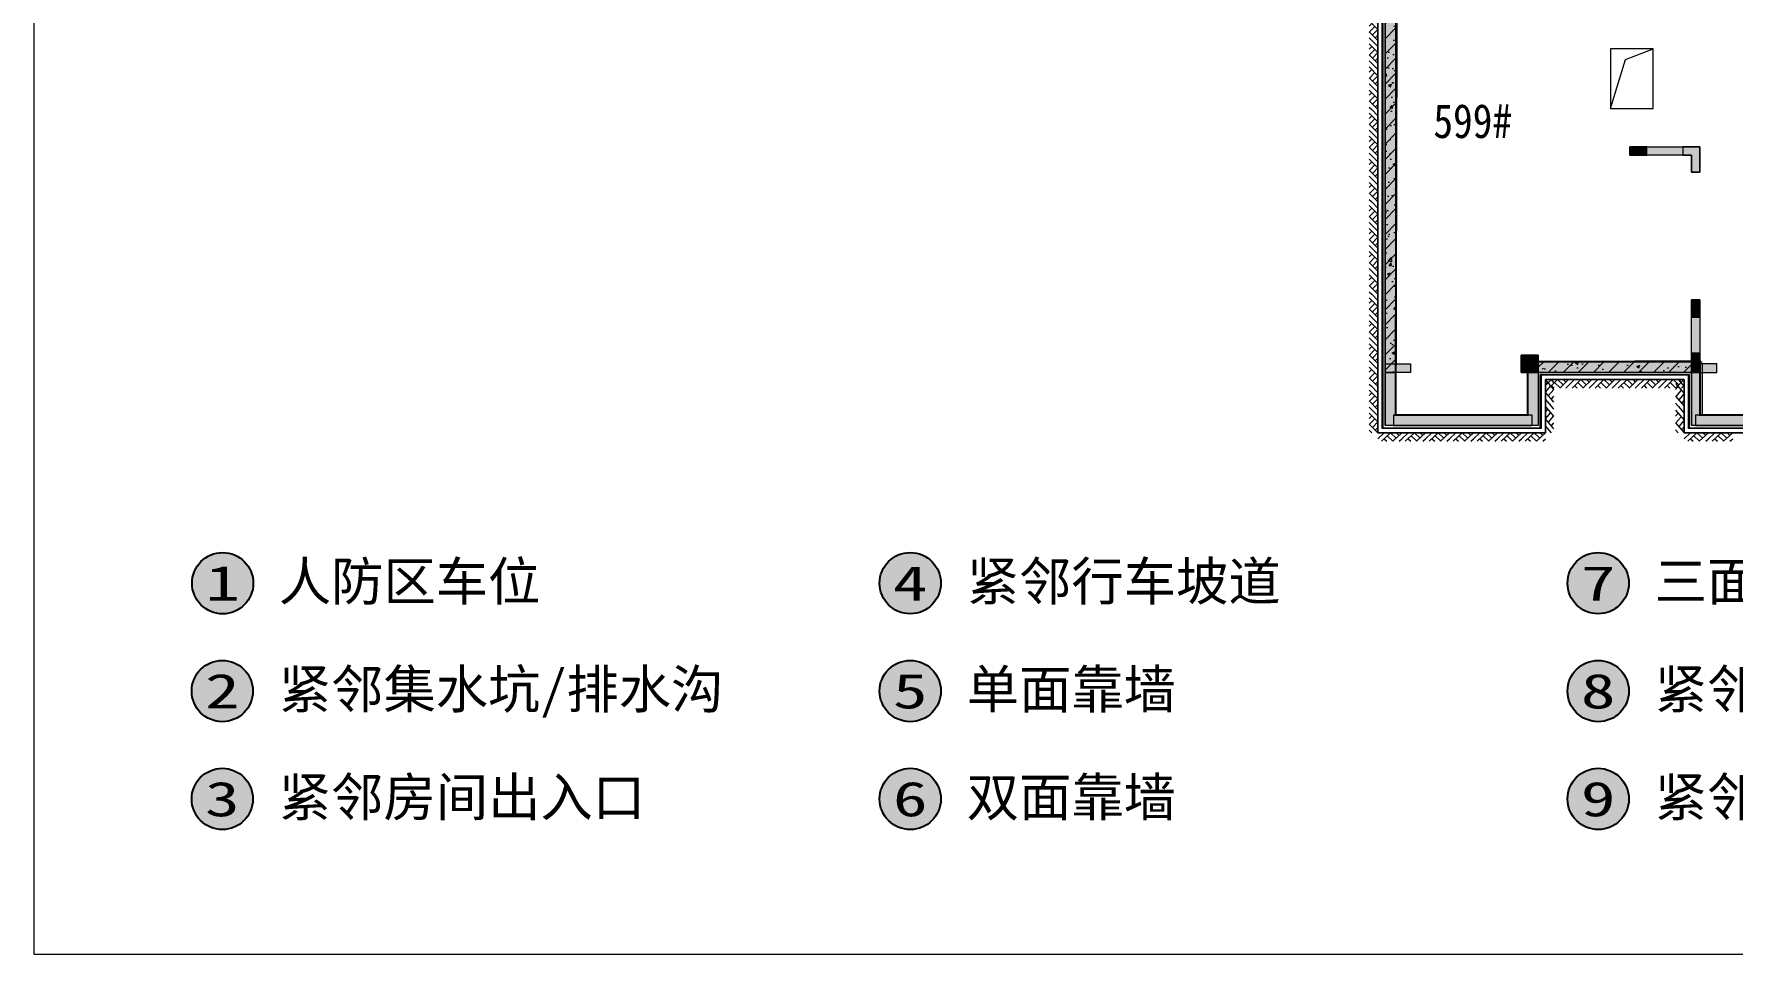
# Model space of a CAD drawing. Extents: x -264757 to 1033689, y 4049843 to 4347093.
# Drawn here: x -124021 to -84118, y 4049843 to 4071457 of the extents above; entities that cross this region are included whole.
import ezdxf
from ezdxf.enums import TextEntityAlignment as Align

# ---------------------------------------------------------------- set-up
doc = ezdxf.new("R2010")
doc.units = 0
doc.header["$LTSCALE"] = 1000
doc.header["$MEASUREMENT"] = 0
doc.linetypes.add('DASH', pattern=[0.35, 0.25, -0.1])
for name, color, linetype in [('不利因素1-紧邻消火栓', 7, 'Continuous'), ('不利因素2-紧邻集水坑、排水沟', 7, 'Continuous'), ('不利因素3-紧邻房间出入口', 7, 'Continuous'), ('不利因素4-紧邻行车坡道', 7, 'Continuous'), ('不利因素5-单面靠墙', 7, 'Continuous'), ('不利因素6-双面靠墙', 7, 'Continuous'), ('不利因素7-三面靠墙', 7, 'Continuous'), ('不利因素8-紧邻防火卷帘', 7, 'Continuous'), ('不利因素9-坡道上停车', 7, 'Continuous')]:
    doc.layers.add(name, color=color, linetype=linetype)
doc.layers.add('无关图层', color=8, linetype='Continuous', lineweight=0)
doc.layers.add('车位归属楼栋范围线', color=7, linetype='Continuous', true_color=0x19e6c7)
doc.styles.add('AX-01DK-PB01$1$AX-001DK-01-PB01-02$0$黑体', font='simhei.ttf')
doc.styles.add('AX-ACK-P01-WALL$0$黑体', font='simhei.ttf')
doc.styles.add('SX-ACK-PB01-WNC-ALL$0$黑体', font='simhei.ttf')
doc.styles.add('黑体', font='simhei.ttf')
pattern_1 = [(45, (-268998.74, 4045228.45), (-176.7767, 176.7767), []), (50, (-268998.74, 4045228.45), (717.2602, -62.7521), [75, -825]), (355, (-268998.7, 4045228.45), (-138.7513, 752.192), [60, -660]), (100.4514, (-268938.96, 4045223.2), (578.5094, 689.4395), [63.7402, -701.142]), (46.1842, (-268998.7, 4045428.45), (1067.241, -165.519), [112.5, -1237.5]), (96.6356, (-268909.8, 4045414.7), (934.6627, 974.118), [95.61, -1051.713]), (351.1842, (-268998.7, 4045428.4), (934.662, 974.1186), [90, -990]), (21, (-268898.74, 4045378.45), (596.907, -402.6189), [75, -825]), (326, (-268898.7, 4045378.45), (243.3153, 725.15), [60, -660]), (71.4514, (-268849, 4045344.9), (840.2226, 322.5305), [63.7402, -701.142]), (37.5, (-268998.74, 4045228.45), (12.15986, 332.89385), [0, -652, 0, -670, 0, -662.5]), (7.5, (-268998.74, 4045228.45), (263.06954, 394.4117), [0, -382, 0, -637, 0, -252.5]), (327.5, (-269221.74, 4045228.45), (533.82244, -22.55487), [0, -250, 0, -780, 0, -1035]), (317.5, (-269321.74, 4045228.45), (583.1862, 100.105), [0, -325, 0, -518, 0, -735])]

# ---------------------------------------------------------------- blocks, each defined once
blk = doc.blocks.new('20200722.21175556')
at = {"layer": '不利因素1-紧邻消火栓', "true_color": 0x3c6a45}
h = blk.add_hatch(color=97, dxfattribs=at)
h.dxf.hatch_style = 1
edge = h.paths.add_edge_path()
edge.add_arc((360, 360), 360, 0, 360)
at = {"layer": '不利因素1-紧邻消火栓'}
blk.add_circle((360, 360), 360, dxfattribs=at)
at = {"layer": '不利因素1-紧邻消火栓', "style": '黑体', "width": 1.390625}
blk.add_text('9', height=407, dxfattribs=at).set_placement((156, 156), (564, 156), align=Align.FIT)
blk = doc.blocks.new('20200722.21182239')
at = {"layer": '不利因素2-紧邻集水坑、排水沟', "true_color": 0xc46e92}
h = blk.add_hatch(color=233, dxfattribs=at)
h.dxf.hatch_style = 1
edge = h.paths.add_edge_path()
edge.add_arc((360, 360), 360, 0, 360)
at = {"layer": '不利因素2-紧邻集水坑、排水沟'}
blk.add_circle((360, 360), 360, dxfattribs=at)
at = {"layer": '不利因素2-紧邻集水坑、排水沟', "style": '黑体', "width": 1.390625}
blk.add_text('2', height=407, dxfattribs=at).set_placement((156, 156), (564, 156), align=Align.FIT)
blk = doc.blocks.new('20200722.21182971')
at = {"layer": '不利因素4-紧邻行车坡道', "true_color": 0x9591ce}
h = blk.add_hatch(color=193, dxfattribs=at)
h.dxf.hatch_style = 1
edge = h.paths.add_edge_path()
edge.add_arc((360, 360), 360, 0, 360)
at = {"layer": '不利因素4-紧邻行车坡道'}
blk.add_circle((360, 360), 360, dxfattribs=at)
at = {"layer": '不利因素4-紧邻行车坡道', "style": '黑体', "width": 1.390625}
blk.add_text('4', height=407, dxfattribs=at).set_placement((156, 156), (564, 156), align=Align.FIT)
blk = doc.blocks.new('SX-ACK-PB01-WNC-ALL$0$20200722.21183209')
at = {"layer": '不利因素5-单面靠墙', "true_color": 0x6d711d}
h = blk.add_hatch(color=66, dxfattribs=at)
h.dxf.hatch_style = 1
edge = h.paths.add_edge_path()
edge.add_arc((360, 360), 360, 0, 360)
at = {"layer": '不利因素5-单面靠墙'}
blk.add_circle((360, 360), 360, dxfattribs=at)
at = {"layer": '不利因素5-单面靠墙', "style": 'SX-ACK-PB01-WNC-ALL$0$黑体', "width": 1.390625}
blk.add_text('5', height=407, dxfattribs=at).set_placement((156, 156), (564, 156), align=Align.FIT)
blk = doc.blocks.new('SX-ACK-PB01-WNC-ALL$0$20200722.21183455')
at = {"layer": '不利因素6-双面靠墙', "true_color": 0xf2b47b}
h = blk.add_hatch(color=31, dxfattribs=at)
h.dxf.hatch_style = 1
edge = h.paths.add_edge_path()
edge.add_arc((360, 360), 360, 0, 360)
at = {"layer": '不利因素6-双面靠墙'}
blk.add_circle((360, 360), 360, dxfattribs=at)
at = {"layer": '不利因素6-双面靠墙', "style": 'SX-ACK-PB01-WNC-ALL$0$黑体', "width": 1.390625}
blk.add_text('6', height=407, dxfattribs=at).set_placement((156, 156), (564, 156), align=Align.FIT)
blk = doc.blocks.new('SX-ACK-PB01-WNC-ALL$0$20200722.21183793')
at = {"layer": '不利因素7-三面靠墙', "true_color": 0xed96f4}
h = blk.add_hatch(color=201, dxfattribs=at)
h.dxf.hatch_style = 1
edge = h.paths.add_edge_path()
edge.add_arc((360, 360), 360, 0, 360)
at = {"layer": '不利因素7-三面靠墙'}
blk.add_circle((360, 360), 360, dxfattribs=at)
at = {"layer": '不利因素7-三面靠墙', "style": 'SX-ACK-PB01-WNC-ALL$0$黑体', "width": 1.390625}
blk.add_text('7', height=407, dxfattribs=at).set_placement((156, 156), (564, 156), align=Align.FIT)
blk = doc.blocks.new('SX-ACK-PB01-WNC-ALL$0$20200722.21182536')
at = {"layer": '不利因素3-紧邻房间出入口', "true_color": 0xe4d218}
h = blk.add_hatch(color=52, dxfattribs=at)
h.dxf.hatch_style = 1
edge = h.paths.add_edge_path()
edge.add_arc((360, 360), 360, 0, 360)
at = {"layer": '不利因素3-紧邻房间出入口'}
blk.add_circle((360, 360), 360, dxfattribs=at)
at = {"layer": '不利因素3-紧邻房间出入口', "style": 'SX-ACK-PB01-WNC-ALL$0$黑体', "width": 1.390625}
blk.add_text('3', height=407, dxfattribs=at).set_placement((156, 156), (564, 156), align=Align.FIT)
blk = doc.blocks.new('AX-ACK-P01-WALL$0$20200722.21184163')
at = {"layer": '不利因素8-紧邻防火卷帘', "true_color": 0xbdf2b4}
h = blk.add_hatch(color=254, dxfattribs=at)
h.dxf.hatch_style = 1
edge = h.paths.add_edge_path()
edge.add_arc((360, 360), 360, 0, 360)
at = {"layer": '不利因素8-紧邻防火卷帘'}
blk.add_circle((360, 360), 360, dxfattribs=at)
at = {"layer": '不利因素8-紧邻防火卷帘', "style": 'AX-ACK-P01-WALL$0$黑体', "width": 1.390625}
blk.add_text('8', height=407, dxfattribs=at).set_placement((156, 156), (564, 156), align=Align.FIT)
blk = doc.blocks.new('AX-01DK-PB01$1$$LinePat$素土夯实')
at = {"layer": '无关图层'}
for p, q in [((0, -210), (210, 0)), ((120, -300), (420, 0)), ((420, 0), (608, -188)), ((495, -300), (795, 0)), ((615, 0), (705, -90)), ((210, -210), (300, -300)), ((315, -105), (502, -293)), ((705, -300), (795, -210))]:
    blk.add_line(p, q, dxfattribs=at)
blk = doc.blocks.new('fasdfasdfasdfasdfasdf')
at = {"layer": '不利因素9-坡道上停车', "true_color": 0xe0aa15}
h = blk.add_hatch(color=42, dxfattribs=at)
h.dxf.hatch_style = 1
edge = h.paths.add_edge_path()
edge.add_arc((-119587, 4058555), 720, 0, 360)
at = {"layer": '不利因素9-坡道上停车'}
blk.add_circle((-119587, 4058555), 720, dxfattribs=at)
at = {"layer": '不利因素9-坡道上停车', "style": 'AX-ACK-P01-WALL$0$黑体', "width": 1.390625}
blk.add_text('1', height=815, dxfattribs=at).set_placement((-119994, 4058148), (-119180, 4058148), align=Align.FIT)

msp = doc.modelspace()

# ---------------------------------------------------------------- hatches: boundary and pattern name
at = {"layer": '无关图层'}
for points in [[(-92273.1, 4074908), (-92273.1, 4062258), (-92023.1, 4062508), (-92023.1, 4074908)], [(-88673.1, 4063508), (-88923.1, 4063758), (-88923.1, 4062508), (-88673.1, 4062258)], [(-88823.1, 4063508), (-85073.1, 4063508), (-84823.1, 4063758), (-88823.1, 4063758)], [(-85073.1, 4063708), (-85073.1, 4062258), (-84823.1, 4062508), (-84823.1, 4063708)], [(-92073.1, 4062258), (-88823.1, 4062258), (-88823.1, 4062508), (-92073.1, 4062508)], [(-84973.1, 4062258), (-81573.1, 4062258), (-81573.1, 4062508), (-84973.1, 4062508)]]:
    msp.add_hatch(color=256, dxfattribs=at).paths.add_polyline_path(points)
h = msp.add_hatch(dxfattribs=at)
h.set_pattern_fill('钢筋混凝土', color=256, scale=100)
h.set_pattern_definition(pattern_1)
h.paths.add_polyline_path([(-92273.1, 4063508), (-92273.1, 4074908), (-92023.1, 4074908), (-92023.1, 4063508)])
at = {"layer": '无关图层', "ltscale": 0.5}
h = msp.add_hatch(color=256, dxfattribs=at)
h.dxf.hatch_style = 1
h.paths.add_polyline_path([(-84873.1, 4068208), (-85073.1, 4068208), (-85073.1, 4068608), (-86523.1, 4068608), (-86523.1, 4068808), (-84873.1, 4068808)])
h = msp.add_hatch(color=256, dxfattribs=at)
h.dxf.hatch_style = 1
h.paths.add_polyline_path([(-86523.1, 4068608), (-86123.1, 4068608), (-86123.1, 4068808), (-86523.1, 4068808)])
h = msp.add_hatch(color=256, dxfattribs=at)
h.dxf.hatch_style = 1
h.paths.add_polyline_path([(-84873.1, 4068808), (-85273.1, 4068808), (-85273.1, 4068608), (-85073.1, 4068608), (-85073.1, 4068208), (-84873.1, 4068208)])
h = msp.add_hatch(color=256, dxfattribs=at)
h.dxf.hatch_style = 1
h.paths.add_polyline_path([(-84873.1, 4063508), (-85073.1, 4063508), (-85073.1, 4065208), (-84873.1, 4065208), (-84873.1, 4063708), (-84873.1, 4063508)])
h = msp.add_hatch(color=256, dxfattribs=at)
h.dxf.hatch_style = 1
h.paths.add_polyline_path([(-85073.1, 4065208), (-85073.1, 4064808), (-84873.1, 4064808), (-84873.1, 4065208)])
h = msp.add_hatch(color=256, dxfattribs=at)
h.dxf.hatch_style = 1
h.paths.add_polyline_path([(-92273.1, 4063508), (-92273.1, 4063708), (-91673.1, 4063708), (-91673.1, 4063508)])
h = msp.add_hatch(color=256, dxfattribs=at)
h.dxf.hatch_style = 1
h.paths.add_polyline_path([(-89073.1, 4063908), (-88673.1, 4063908), (-88673.1, 4063508), (-89073.1, 4063508)], flags=17)
h = msp.add_hatch(color=256, dxfattribs=at)
h.dxf.hatch_style = 1
h.paths.add_polyline_path([(-89073.1, 4063508), (-89073.1, 4063908), (-88673.1, 4063908), (-88673.1, 4063508)], flags=17)
at = {"layer": '无关图层'}
h = msp.add_hatch(dxfattribs=at)
h.set_pattern_fill('钢筋混凝土', color=256, scale=100)
h.set_pattern_definition(pattern_1)
h.paths.add_polyline_path([(-88673.1, 4063758), (-85073.1, 4063758), (-85073.1, 4063508), (-88673.1, 4063508)])
at = {"layer": '无关图层', "ltscale": 0.5}
h = msp.add_hatch(color=256, dxfattribs=at)
h.dxf.hatch_style = 1
h.paths.add_polyline_path([(-84873.1, 4063508), (-85073.1, 4063508), (-85073.1, 4063958), (-84873.1, 4063958)])
h = msp.add_hatch(color=256, dxfattribs=at)
h.dxf.hatch_style = 1
h.paths.add_polyline_path([(-85073.1, 4063508), (-84473.1, 4063508), (-84473.1, 4063708), (-84873.1, 4063708), (-84873.1, 4063958), (-85073.1, 4063958)])
h = msp.add_hatch(color=256, dxfattribs=at)
h.dxf.hatch_style = 1
h.paths.add_polyline_path([(-63273.1, 4063508), (-63273.1, 4063958), (-63473.1, 4063958), (-63473.1, 4063708), (-63873.1, 4063708), (-63873.1, 4063508)])
h.paths.add_polyline_path([(-70673.1, 4063508), (-70473.1, 4063508), (-70473.1, 4063958), (-70673.1, 4063958), (-70673.1, 4063708), (-70973.1, 4063708), (-70973.1, 4063508)])
h.paths.add_polyline_path([(-85073.1, 4063508), (-84473.1, 4063508), (-84473.1, 4063708), (-84873.1, 4063708), (-84873.1, 4063958), (-85073.1, 4063958)])
at = {"layer": '无关图层'}
h = msp.add_hatch(dxfattribs=at)
h.set_pattern_fill('钢筋混凝土', color=256, scale=100)
h.set_pattern_definition([(45, (-255548, 4109628.45), (-176.7767, 176.7767), []), (50, (-255548, 4109628.45), (717.2602, -62.7521), [75, -825]), (355, (-255548, 4109628.45), (-138.7513, 752.192), [60, -660]), (100.4514, (-255488.2, 4109623.2), (578.5094, 689.4395), [63.7402, -701.142]), (46.1842, (-255548, 4109828.45), (1067.241, -165.519), [112.5, -1237.5]), (96.6356, (-255459.1, 4109814.7), (934.6627, 974.118), [95.61, -1051.713]), (351.1842, (-255548, 4109828.4), (934.662, 974.1186), [90, -990]), (21, (-255448, 4109778.45), (596.907, -402.6189), [75, -825]), (326, (-255448, 4109778.45), (243.3153, 725.15), [60, -660]), (71.4514, (-255398.26, 4109744.9), (840.2226, 322.5305), [63.7402, -701.142]), (37.5, (-255548, 4109628.45), (12.15986, 332.89385), [0, -652, 0, -670, 0, -662.5]), (7.5, (-255548, 4109628.45), (263.06954, 394.4117), [0, -382, 0, -637, 0, -252.5]), (327.5, (-255771, 4109628.45), (533.82244, -22.55487), [0, -250, 0, -780, 0, -1035]), (317.5, (-255871, 4109628.45), (583.1862, 100.105), [0, -325, 0, -518, 0, -735])])
h.paths.add_polyline_path([(-66923.1, 4063508), (-66673.1, 4063508), (-66673.1, 4062508), (-63523.1, 4062508), (-63523.1, 4063508), (-63273.1, 4063508), (-63273.1, 4062258), (-66923.1, 4062258)])
h.paths.add_polyline_path([(-74123.1, 4063508), (-73873.1, 4063508), (-73873.1, 4062508), (-70723.1, 4062508), (-70723.1, 4063508), (-70473.1, 4063508), (-70473.1, 4062258), (-74123.1, 4062258)])
h.paths.add_polyline_path([(-85073.1, 4063508), (-84823.1, 4063508), (-84823.1, 4062508), (-81673.1, 4062508), (-81673.1, 4063508), (-81423.1, 4063508), (-81423.1, 4062258), (-85073.1, 4062258)])
h.paths.add_polyline_path([(-92273.1, 4063508), (-92023.1, 4063508), (-92023.1, 4062508), (-88923.1, 4062508), (-88923.1, 4063508), (-88673.1, 4063508), (-88673.1, 4062258), (-92273.1, 4062258)])

# ---------------------------------------------------------------- linework, layer by layer
for p, q in [((-124020.9, 4347092.9), (-124020.9, 4049842.9)), ((-92443.4, 4083778), (-92443.4, 4062088)), ((-92443.4, 4062088), (-92443.4, 4083778)), ((-92343.4, 4062188), (-92343.4, 4083878)), ((-92333.4, 4062198), (-92333.4, 4083888)), ((-92323.4, 4083898), (-92323.4, 4062208)), ((-92273.1, 4074908), (-92273.1, 4062258)), ((-92023.1, 4074908), (-92023.1, 4062508)), ((-85973.1, 4071108), (-86973.1, 4071108)), ((-86973.1, 4071108), (-86973.1, 4069708)), ((-86618.4, 4070861.2), (-85973.1, 4071108)), ((-85973.1, 4069708), (-85973.1, 4071108)), ((-86973.1, 4069708), (-86618.4, 4070861.2)), ((-86973.1, 4069708), (-85973.1, 4069708)), ((-88923.1, 4063758), (-88923.1, 4062508)), ((-88823.1, 4063758), (-84823.1, 4063758)), ((-88823.1, 4063758), (-88823.1, 4063508)), ((-85073.1, 4063708), (-85073.1, 4062258)), ((-84823.1, 4063708), (-85073.1, 4063708)), ((-84823.1, 4063708), (-84823.1, 4062508)), ((-88823.1, 4063508), (-85073.1, 4063508)), ((-88673.1, 4063508), (-88673.1, 4062258)), ((-88623.4, 4063457.9), (-85123.4, 4063458)), ((-88623.4, 4062208), (-88623.4, 4063457.9)), ((-85133.4, 4063448), (-88613.4, 4063447.9)), ((-88613.4, 4063447.9), (-88613.4, 4062198)), ((-85143.4, 4063438), (-88603.4, 4063437.9)), ((-88603.4, 4063437.9), (-88603.4, 4062188)), ((-88503.4, 4063337.9), (-85243.4, 4063338)), ((-85243.4, 4063338), (-88503.4, 4063337.9)), ((-88503.4, 4062088), (-88503.4, 4063337.9)), ((-88503.4, 4063337.9), (-88503.4, 4062088)), ((-85243.4, 4063338), (-85243.4, 4062088)), ((-85243.4, 4062088), (-85243.4, 4063338)), ((-85143.4, 4062188), (-85143.4, 4063438)), ((-85133.4, 4062198), (-85133.4, 4063448)), ((-85123.4, 4063458), (-85123.4, 4062208)), ((-92073.1, 4062508), (-88823.1, 4062508)), ((-92073.1, 4062508), (-92073.1, 4062258)), ((-88823.1, 4062508), (-88823.1, 4062258)), ((-84973.1, 4062508), (-81573.1, 4062508)), ((-84973.1, 4062508), (-84973.1, 4062258)), ((-88603.4, 4062188), (-92343.4, 4062188)), ((-88613.4, 4062198), (-92333.4, 4062198)), ((-92323.4, 4062208), (-88623.4, 4062208)), ((-92073.1, 4062258), (-88823.1, 4062258)), ((-81353.4, 4062188), (-85143.4, 4062188)), ((-81363.4, 4062198), (-85133.4, 4062198)), ((-85123.4, 4062208), (-81373.4, 4062208)), ((-84973.1, 4062258), (-81573.1, 4062258)), ((-92443.4, 4062088), (-88503.4, 4062088)), ((-88503.4, 4062088), (-92443.4, 4062088)), ((-85243.4, 4062088), (-81253.4, 4062088)), ((-81253.4, 4062088), (-85243.4, 4062088)), ((-124020.9, 4049842.9), (86229.1, 4049842.9))]:
    msp.add_line(p, q, dxfattribs=at)
for points in [[(-92273.1, 4063508), (-92273.1, 4074908), (-92023.1, 4074908), (-92023.1, 4063508)], [(-84873.1, 4068208), (-85073.1, 4068208), (-85073.1, 4068608), (-86523.1, 4068608), (-86523.1, 4068808), (-84873.1, 4068808)], [(-86523.1, 4068608), (-86123.1, 4068608), (-86123.1, 4068808), (-86523.1, 4068808), (-86523.1, 4068608)], [(-84873.1, 4068808), (-85273.1, 4068808), (-85273.1, 4068608), (-85073.1, 4068608), (-85073.1, 4068208), (-84873.1, 4068208), (-84873.1, 4068808)], [(-84873.1, 4063708), (-84873.1, 4063508), (-85073.1, 4063508), (-85073.1, 4065208), (-84873.1, 4065208), (-84873.1, 4063708)], [(-85073.1, 4065208), (-85073.1, 4064808), (-84873.1, 4064808), (-84873.1, 4065208), (-85073.1, 4065208)], [(-92273.1, 4063508), (-92273.1, 4063708), (-91673.1, 4063708), (-91673.1, 4063508)], [(-89073.1, 4063908), (-88673.1, 4063908), (-88673.1, 4063508), (-89073.1, 4063508)], [(-89073.1, 4063508), (-89073.1, 4063908), (-88673.1, 4063908), (-88673.1, 4063508)], [(-89073.1, 4063508), (-88673.1, 4063508), (-88673.1, 4063908), (-89073.1, 4063908)], [(-88673.1, 4063758), (-85073.1, 4063758), (-85073.1, 4063508), (-88673.1, 4063508)], [(-84873.1, 4063508), (-85073.1, 4063508), (-85073.1, 4063958), (-84873.1, 4063958)], [(-85073.1, 4063508), (-84473.1, 4063508), (-84473.1, 4063708), (-84873.1, 4063708), (-84873.1, 4063958), (-85073.1, 4063958), (-85073.1, 4063508)], [(-92273.1, 4063508), (-92023.1, 4063508), (-92023.1, 4062508), (-88923.1, 4062508), (-88923.1, 4063508), (-88673.1, 4063508), (-88673.1, 4062258), (-92273.1, 4062258)], [(-85073.1, 4063508), (-84823.1, 4063508), (-84823.1, 4062508), (-81673.1, 4062508), (-81673.1, 4063508), (-81423.1, 4063508), (-81423.1, 4062258), (-85073.1, 4062258)]]:
    msp.add_lwpolyline(points, close=True, dxfattribs=at)
at = {"layer": '车位归属楼栋范围线', "linetype": 'DASH', "ltscale": 5, "const_width": 50}
msp.add_lwpolyline([(-81133.3, 4088108), (-91980.1, 4088108), (-91973.1, 4082608.5), (-92023.1, 4062508), (-88923.1, 4062508), (-88923.1, 4063758), (-84873.2, 4063763.2), (-84873.2, 4062508), (-81673.1, 4062508)], dxfattribs=at)

# ---------------------------------------------------------------- block references
at = {"layer": '不利因素1-紧邻消火栓', "xscale": 2, "yscale": 2, "zscale": 2}
msp.add_blockref('20200722.21175556', (-87983.5, 4052765.8), dxfattribs=at)
at = {"layer": '不利因素2-紧邻集水坑、排水沟', "xscale": 2, "yscale": 2, "zscale": 2}
msp.add_blockref('20200722.21182239', (-120315, 4055300.6), dxfattribs=at)
at = {"layer": '不利因素3-紧邻房间出入口', "xscale": 2, "yscale": 2, "zscale": 2}
msp.add_blockref('SX-ACK-PB01-WNC-ALL$0$20200722.21182536', (-120315, 4052765.8), dxfattribs=at)
at = {"layer": '不利因素4-紧邻行车坡道', "xscale": 2, "yscale": 2, "zscale": 2}
msp.add_blockref('20200722.21182971', (-104149.2, 4057835.4), dxfattribs=at)
at = {"layer": '不利因素5-单面靠墙', "xscale": 2, "yscale": 2, "zscale": 2}
msp.add_blockref('SX-ACK-PB01-WNC-ALL$0$20200722.21183209', (-104149.2, 4055300.6), dxfattribs=at)
at = {"layer": '不利因素6-双面靠墙', "xscale": 2, "yscale": 2, "zscale": 2}
msp.add_blockref('SX-ACK-PB01-WNC-ALL$0$20200722.21183455', (-104149.2, 4052765.8), dxfattribs=at)
at = {"layer": '不利因素7-三面靠墙', "xscale": 2, "yscale": 2, "zscale": 2}
msp.add_blockref('SX-ACK-PB01-WNC-ALL$0$20200722.21183793', (-87983.5, 4057835.4), dxfattribs=at)
at = {"layer": '不利因素8-紧邻防火卷帘', "xscale": 2, "yscale": 2, "zscale": 2}
msp.add_blockref('AX-ACK-P01-WALL$0$20200722.21184163', (-87983.5, 4055300.6), dxfattribs=at)
at = {"layer": '无关图层', "yscale": 0.6666666666666666, "zscale": 0.6666666666666666}
for p, xscale, rotation in [((-92443.4, 4071848.5), 0.6820756275177031, 270.000002949861), ((-92443.4, 4071306.3), 0.6820756275177031, 270.000002949861), ((-92443.4, 4070764), 0.6820756275177031, 270.000002949861), ((-92443.4, 4070221.8), 0.6820756275177031, 270.000002949861), ((-92443.4, 4069679.5), 0.6820756275177031, 270.000002949861), ((-92443.4, 4069137.3), 0.6820756275177031, 270.000002949861), ((-92443.4, 4068595), 0.6820756275177031, 270.000002949861), ((-92443.4, 4068052.8), 0.6820756275177031, 270.000002949861), ((-92443.4, 4067510.5), 0.6820756275177031, 270.000002949861), ((-92443.4, 4066968.3), 0.6820756275177031, 270.000002949861), ((-92443.4, 4066426), 0.6820756275177031, 270.000002949861), ((-92443.4, 4065883.8), 0.6820756275177031, 270.000002949861), ((-92443.4, 4065341.5), 0.6820756275177031, 270.000002949861), ((-92443.4, 4064799.3), 0.6820756275177031, 270.000002949861), ((-92443.4, 4064257), 0.6820756275177031, 270.000002949861), ((-92443.4, 4063714.8), 0.6820756275177031, 270.000002949861), ((-88503.4, 4062713), 0.7861119111956559, 90), ((-88503.4, 4063337.9), 0.6834381668147822, 0.001510102683001073), ((-87960.1, 4063337.9), 0.6834381668147822, 0.001510102683001073), ((-87416.8, 4063338), 0.6834381668147822, 0.001510102683001073), ((-86873.4, 4063338), 0.6834381668147822, 0.001510102683001073), ((-86330.1, 4063338), 0.6834381668147822, 0.001510102683001073), ((-85786.8, 4063338), 0.6834381668147822, 0.001510102683001073), ((-85243.4, 4063338), 0.7861646838930181, 270.0000582484642), ((-92443.4, 4063172.5), 0.6820756275177031, 270.000002949861), ((-92443.4, 4062630.3), 0.6820756275177031, 270.000002949861), ((-88503.4, 4062088), 0.7861119111956559, 90), ((-85243.4, 4062713), 0.7861646838930181, 270.0000582484642), ((-92443.4, 4062088), 0.7079964297792285, 2.922833847688885e-06), ((-91880.6, 4062088), 0.7079964297792285, 2.922833847688885e-06), ((-91317.7, 4062088), 0.7079964297792285, 2.922833847688885e-06), ((-90754.9, 4062088), 0.7079964297792285, 2.922833847688885e-06), ((-90192, 4062088), 0.7079964297792285, 2.922833847688885e-06), ((-89629.2, 4062088), 0.7079964297792285, 2.922833847688885e-06), ((-89066.3, 4062088), 0.7079964297792285, 2.922833847688885e-06), ((-85243.4, 4062088), 0.7169811401590656, 359.9993512912026), ((-84673.4, 4062088), 0.7169811401590656, 359.9993512912026)]:
    msp.add_blockref('AX-01DK-PB01$1$$LinePat$素土夯实', p, dxfattribs=dict(at, xscale=xscale, rotation=rotation))
at = {"layer": '车位归属楼栋范围线'}
msp.add_blockref('fasdfasdfasdfasdfasdf', (0, 0), dxfattribs=at)

# ---------------------------------------------------------------- texts
at = {"layer": '不利因素1-紧邻消火栓', "style": '黑体'}
msp.add_text('人防区车位', height=901.27, dxfattribs=at).set_placement((-118267.2, 4058149.3))
at = {"layer": '不利因素2-紧邻集水坑、排水沟', "style": '黑体'}
msp.add_text('紧邻集水坑/排水沟', height=901.27, dxfattribs=at).set_placement((-118267.2, 4055614.5))
at = {"layer": '不利因素3-紧邻房间出入口', "style": '黑体'}
msp.add_text('紧邻房间出入口', height=901.27, dxfattribs=at).set_placement((-118267.2, 4053079.7))
at = {"layer": '不利因素4-紧邻行车坡道', "style": '黑体'}
msp.add_text('紧邻行车坡道', height=901.27, dxfattribs=at).set_placement((-102101.5, 4058149.3))
at = {"layer": '不利因素5-单面靠墙', "style": '黑体'}
msp.add_text('单面靠墙', height=901.27, dxfattribs=at).set_placement((-102101.5, 4055614.5))
at = {"layer": '不利因素6-双面靠墙', "style": '黑体'}
msp.add_text('双面靠墙', height=901.27, dxfattribs=at).set_placement((-102101.5, 4053079.7))
at = {"layer": '不利因素7-三面靠墙', "style": '黑体'}
msp.add_text('三面靠墙', height=901.27, dxfattribs=at).set_placement((-85935.8, 4058149.3))
at = {"layer": '不利因素8-紧邻防火卷帘', "style": '黑体'}
msp.add_text('紧邻防火卷帘', height=901.27, dxfattribs=at).set_placement((-85935.8, 4055614.5))
at = {"layer": '不利因素9-坡道上停车', "style": '黑体'}
msp.add_text('紧邻消火栓', height=901.27, dxfattribs=at).set_placement((-85935.8, 4053079.7))
at = {"layer": '无关图层', "style": 'AX-01DK-PB01$1$AX-001DK-01-PB01-02$0$黑体', "width": 0.85}
msp.add_text('599#', height=800, dxfattribs=at).set_placement((-91136.9, 4069012.9))

doc.saveas('drawing.dxf')
